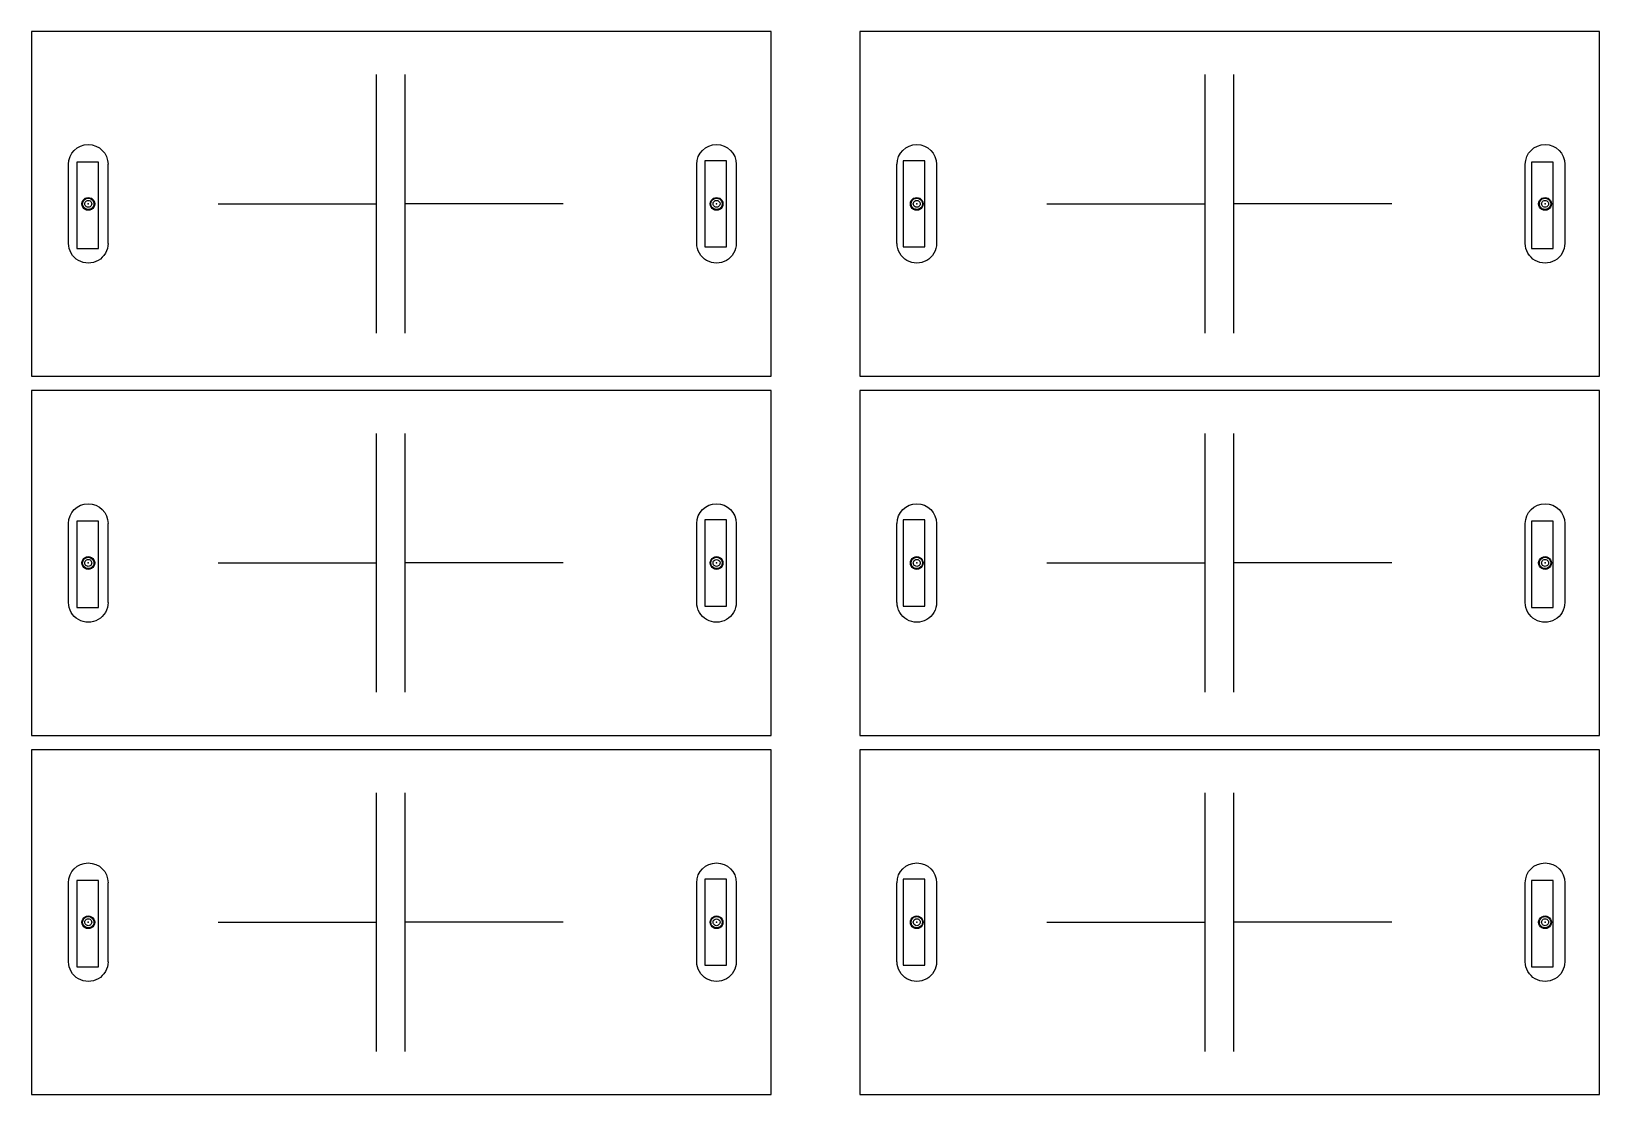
# Model space of a CAD drawing. Header units: millimetres. Extents: x 24815 to 37444, y -10619 to 6020.
# Drawn here: x 34966.7 to 35075.8, y 227.2 to 301.2 of the extents above; entities that cross this region are included whole.
import ezdxf

# ---------------------------------------------------------------- set-up
doc = ezdxf.new("R2010")
doc.units = ezdxf.units.MM

# ---------------------------------------------------------------- blocks, each defined once
blk = doc.blocks.new('A$C3CC6408C')
at = {"color": 2}
for p, q in [((-166.64, -92.25), (-172.64, -92.25)), ((-172.64, -92.25), (-172.64, -116.24)), ((-121.19, -92.25), (-166.64, -92.25)), ((-121.19, -116.24), (-121.19, -92.25)), ((-109.01, -92.25), (-115.01, -92.25)), ((-115.01, -92.25), (-115.01, -116.24)), ((-63.56, -92.25), (-109.01, -92.25)), ((-63.56, -116.24), (-63.56, -92.25)), ((-148.65, -95.25), (-148.65, -113.24)), ((-146.65, -95.25), (-146.65, -113.24)), ((-91.01, -95.25), (-91.01, -113.24)), ((-89.01, -95.25), (-89.01, -113.24)), ((-167.98, -101.35), (-169.48, -101.35)), ((-169.48, -101.35), (-169.48, -107.35)), ((-167.98, -107.35), (-167.98, -101.35)), ((-124.29, -101.25), (-125.79, -101.25)), ((-125.79, -101.25), (-125.79, -107.25)), ((-124.29, -107.25), (-124.29, -101.25)), ((-110.49, -101.25), (-111.99, -101.25)), ((-111.99, -101.25), (-111.99, -107.25)), ((-110.49, -107.25), (-110.49, -101.25)), ((-66.79, -101.35), (-68.29, -101.35)), ((-68.29, -101.35), (-68.29, -107.35)), ((-66.79, -107.35), (-66.79, -101.35)), ((-170.06, -107), (-170.06, -101.5)), ((-170.06, -101.5), (-170.06, -101.5)), ((-170.06, -107), (-170.06, -101.5)), ((-170.06, -101.5), (-170.06, -101.5)), ((-167.31, -101.5), (-167.31, -107)), ((-167.31, -101.5), (-167.31, -107)), ((-126.36, -107), (-126.36, -101.5)), ((-126.36, -101.5), (-126.36, -101.5)), ((-126.36, -107), (-126.36, -101.5)), ((-126.36, -101.5), (-126.36, -101.5)), ((-123.61, -101.5), (-123.61, -107)), ((-123.61, -101.5), (-123.61, -107)), ((-112.43, -107), (-112.43, -101.5)), ((-112.43, -101.5), (-112.43, -101.5)), ((-112.43, -107), (-112.43, -101.5)), ((-112.43, -101.5), (-112.43, -101.5)), ((-109.68, -101.5), (-109.68, -107)), ((-109.68, -101.5), (-109.68, -107)), ((-68.73, -107), (-68.73, -101.5)), ((-68.73, -101.5), (-68.73, -101.5)), ((-68.73, -107), (-68.73, -101.5)), ((-68.73, -101.5), (-68.73, -101.5)), ((-65.98, -101.5), (-65.98, -107)), ((-65.98, -101.5), (-65.98, -107)), ((-159.64, -104.25), (-148.65, -104.25)), ((-135.65, -104.25), (-146.65, -104.25)), ((-102.01, -104.25), (-91.01, -104.25)), ((-78.01, -104.25), (-89.01, -104.25)), ((-169.48, -107.35), (-168.98, -107.35)), ((-168.98, -107.35), (-167.98, -107.35)), ((-125.79, -107.25), (-125.29, -107.25)), ((-125.29, -107.25), (-124.29, -107.25)), ((-111.99, -107.25), (-111.49, -107.25)), ((-111.49, -107.25), (-110.49, -107.25)), ((-68.29, -107.35), (-67.79, -107.35)), ((-67.79, -107.35), (-66.79, -107.35)), ((-172.64, -116.24), (-121.19, -116.24)), ((-115.01, -116.24), (-63.56, -116.24)), ((-166.64, -117.24), (-172.64, -117.24)), ((-172.64, -117.24), (-172.64, -141.24)), ((-121.19, -117.24), (-166.64, -117.24)), ((-121.19, -141.24), (-121.19, -117.24)), ((-109.01, -117.24), (-115.01, -117.24)), ((-115.01, -117.24), (-115.01, -141.24)), ((-63.56, -117.24), (-109.01, -117.24)), ((-63.56, -141.24), (-63.56, -117.24)), ((-148.65, -120.24), (-148.65, -138.24)), ((-146.65, -120.24), (-146.65, -138.24)), ((-91.01, -120.24), (-91.01, -138.24)), ((-89.01, -120.24), (-89.01, -138.24)), ((-170.06, -131.99), (-170.06, -126.49)), ((-170.06, -126.49), (-170.06, -126.49)), ((-170.06, -131.99), (-170.06, -126.49)), ((-170.06, -126.49), (-170.06, -126.49)), ((-167.98, -126.34), (-169.48, -126.34)), ((-169.48, -126.34), (-169.48, -132.34)), ((-167.98, -132.34), (-167.98, -126.34)), ((-167.31, -126.49), (-167.31, -131.99)), ((-167.31, -126.49), (-167.31, -131.99)), ((-126.36, -131.99), (-126.36, -126.49)), ((-126.36, -126.49), (-126.36, -126.49)), ((-126.36, -131.99), (-126.36, -126.49)), ((-126.36, -126.49), (-126.36, -126.49)), ((-124.29, -126.24), (-125.79, -126.24)), ((-125.79, -126.24), (-125.79, -132.24)), ((-124.29, -132.24), (-124.29, -126.24)), ((-123.61, -126.49), (-123.61, -131.99)), ((-123.61, -126.49), (-123.61, -131.99)), ((-112.43, -131.99), (-112.43, -126.49)), ((-112.43, -126.49), (-112.43, -126.49)), ((-112.43, -131.99), (-112.43, -126.49)), ((-112.43, -126.49), (-112.43, -126.49)), ((-110.49, -126.24), (-111.99, -126.24)), ((-111.99, -126.24), (-111.99, -132.24)), ((-110.49, -132.24), (-110.49, -126.24)), ((-109.68, -126.49), (-109.68, -131.99)), ((-109.68, -126.49), (-109.68, -131.99)), ((-68.73, -131.99), (-68.73, -126.49)), ((-68.73, -126.49), (-68.73, -126.49)), ((-68.73, -131.99), (-68.73, -126.49)), ((-68.73, -126.49), (-68.73, -126.49)), ((-66.79, -126.34), (-68.29, -126.34)), ((-68.29, -126.34), (-68.29, -132.34)), ((-66.79, -132.34), (-66.79, -126.34)), ((-65.98, -126.49), (-65.98, -131.99)), ((-65.98, -126.49), (-65.98, -131.99)), ((-159.64, -129.24), (-148.65, -129.24)), ((-135.65, -129.24), (-146.65, -129.24)), ((-102.01, -129.24), (-91.01, -129.24)), ((-78.01, -129.24), (-89.01, -129.24)), ((-169.48, -132.34), (-168.98, -132.34)), ((-168.98, -132.34), (-167.98, -132.34)), ((-125.79, -132.24), (-125.29, -132.24)), ((-125.29, -132.24), (-124.29, -132.24)), ((-111.99, -132.24), (-111.49, -132.24)), ((-111.49, -132.24), (-110.49, -132.24)), ((-68.29, -132.34), (-67.79, -132.34)), ((-67.79, -132.34), (-66.79, -132.34)), ((-172.64, -141.24), (-121.19, -141.24)), ((-115.01, -141.24), (-63.56, -141.24)), ((-166.64, -142.24), (-172.64, -142.24)), ((-172.64, -142.24), (-172.64, -166.24)), ((-121.19, -142.24), (-166.64, -142.24)), ((-121.19, -166.24), (-121.19, -142.24)), ((-109.01, -142.24), (-115.01, -142.24)), ((-115.01, -142.24), (-115.01, -166.24)), ((-63.56, -142.24), (-109.01, -142.24)), ((-63.56, -166.24), (-63.56, -142.24)), ((-148.65, -145.24), (-148.65, -163.24)), ((-146.65, -145.24), (-146.65, -163.24)), ((-91.01, -145.24), (-91.01, -163.24)), ((-89.01, -145.24), (-89.01, -163.24)), ((-170.06, -156.99), (-170.06, -151.49)), ((-170.06, -151.49), (-170.06, -151.49)), ((-170.06, -156.99), (-170.06, -151.49)), ((-170.06, -151.49), (-170.06, -151.49)), ((-167.98, -151.34), (-169.48, -151.34)), ((-169.48, -151.34), (-169.48, -157.34)), ((-167.98, -157.34), (-167.98, -151.34)), ((-167.31, -151.49), (-167.31, -156.99)), ((-167.31, -151.49), (-167.31, -156.99)), ((-126.36, -156.99), (-126.36, -151.49)), ((-126.36, -151.49), (-126.36, -151.49)), ((-126.36, -156.99), (-126.36, -151.49)), ((-126.36, -151.49), (-126.36, -151.49)), ((-124.29, -151.24), (-125.79, -151.24)), ((-125.79, -151.24), (-125.79, -157.24)), ((-124.29, -157.24), (-124.29, -151.24)), ((-123.61, -151.49), (-123.61, -156.99)), ((-123.61, -151.49), (-123.61, -156.99)), ((-112.43, -156.99), (-112.43, -151.49)), ((-112.43, -151.49), (-112.43, -151.49)), ((-112.43, -156.99), (-112.43, -151.49)), ((-112.43, -151.49), (-112.43, -151.49)), ((-110.49, -151.24), (-111.99, -151.24)), ((-111.99, -151.24), (-111.99, -157.24)), ((-110.49, -157.24), (-110.49, -151.24)), ((-109.68, -151.49), (-109.68, -156.99)), ((-109.68, -151.49), (-109.68, -156.99)), ((-68.73, -156.99), (-68.73, -151.49)), ((-68.73, -151.49), (-68.73, -151.49)), ((-68.73, -156.99), (-68.73, -151.49)), ((-68.73, -151.49), (-68.73, -151.49)), ((-66.79, -151.34), (-68.29, -151.34)), ((-68.29, -151.34), (-68.29, -157.34)), ((-66.79, -157.34), (-66.79, -151.34)), ((-65.98, -151.49), (-65.98, -156.99)), ((-65.98, -151.49), (-65.98, -156.99)), ((-159.64, -154.24), (-148.65, -154.24)), ((-135.65, -154.24), (-146.65, -154.24)), ((-102.01, -154.24), (-91.01, -154.24)), ((-78.01, -154.24), (-89.01, -154.24)), ((-169.48, -157.34), (-168.98, -157.34)), ((-168.98, -157.34), (-167.98, -157.34)), ((-125.79, -157.24), (-125.29, -157.24)), ((-125.29, -157.24), (-124.29, -157.24)), ((-111.99, -157.24), (-111.49, -157.24)), ((-111.49, -157.24), (-110.49, -157.24)), ((-68.29, -157.34), (-67.79, -157.34)), ((-67.79, -157.34), (-66.79, -157.34)), ((-172.64, -166.24), (-121.19, -166.24)), ((-115.01, -166.24), (-63.56, -166.24))]:
    blk.add_line(p, q, dxfattribs=at)
at = {"color": 2, "extrusion": (0, 0, -1)}
for centre, major_axis, start_param, end_param in [((-168.68, -101.5), (0.972, 0.972), 3.926991, 7.068583), ((-168.68, -101.5), (0.972, 0.972), 3.926991, 7.068583), ((-124.98, -101.5), (0.972, 0.972), 3.926991, 7.068583), ((-124.98, -101.5), (0.972, 0.972), 3.926991, 7.068583), ((-111.05, -101.5), (0.972, 0.972), 3.926991, 7.068583), ((-111.05, -101.5), (0.972, 0.972), 3.926991, 7.068583), ((-67.35, -101.5), (0.972, 0.972), 3.926991, 7.068583), ((-67.35, -101.5), (0.972, 0.972), 3.926991, 7.068583), ((-168.68, -104.25), (-0.314, 0.314), 5.497787, 8.63938), ((-168.68, -104.25), (-0.314, 0.314), 5.497787, 8.63938), ((-168.68, -104.25), (-0.314, 0.314), 2.356194, 5.497787), ((-168.68, -104.25), (-0.314, 0.314), 2.356194, 5.497787), ((-168.68, -104.25), (0.278, 0.278), 3.926991, 7.068583), ((-168.68, -104.25), (0.278, 0.278), 3.926991, 7.068583), ((-168.68, -104.25), (0.278, 0.278), 3.926991, 7.068583), ((-168.68, -104.25), (0.278, 0.278), 3.926991, 7.068583), ((-168.68, -104.25), (0.278, 0.278), 3.926991, 7.068583), ((-168.68, -104.25), (0.278, 0.278), 3.926991, 7.068583), ((-168.68, -104.25), (0.278, 0.278), 3.926991, 7.068583), ((-168.68, -104.25), (0.278, 0.278), 3.926991, 7.068583), ((-168.68, -104.25), (0.278, 0.278), 3.926991, 7.068583), ((-168.68, -104.25), (0.278, 0.278), 3.926991, 7.068583), ((-168.68, -104.25), (0.278, 0.278), 3.926991, 7.068583), ((-168.68, -104.25), (0.278, 0.278), 0.785398, 3.926991), ((-168.68, -104.25), (0.278, 0.278), 0.785398, 3.926991), ((-168.68, -104.25), (0.278, 0.278), 0.785398, 3.926991), ((-168.68, -104.25), (0.278, 0.278), 0.785398, 3.926991), ((-168.68, -104.25), (0.278, 0.278), 0.785398, 3.926991), ((-168.68, -104.25), (0.278, 0.278), 0.785398, 3.926991), ((-168.68, -104.25), (0.278, 0.278), 0.785398, 3.926991), ((-168.68, -104.25), (0.278, 0.278), 0.785398, 3.926991), ((-168.68, -104.25), (0.278, 0.278), 0.785398, 3.926991), ((-168.68, -104.25), (0.278, 0.278), 0.785398, 3.926991), ((-168.68, -104.25), (0.278, 0.278), 0.785398, 3.926991), ((-168.68, -104.25), (-0.171, 0.171), 5.497787, 8.63938), ((-168.68, -104.25), (-0.171, 0.171), 5.497787, 8.63938), ((-168.68, -104.25), (0.171, 0.171), 0.785398, 3.926991), ((-168.68, -104.25), (0.171, 0.171), 0.785398, 3.926991), ((-124.98, -104.25), (-0.314, 0.314), 5.497787, 8.63938), ((-124.98, -104.25), (-0.314, 0.314), 5.497787, 8.63938), ((-124.98, -104.25), (-0.314, 0.314), 2.356194, 5.497787), ((-124.98, -104.25), (-0.314, 0.314), 2.356194, 5.497787), ((-124.98, -104.25), (-0.278, 0.278), 5.497787, 8.63938), ((-124.98, -104.25), (-0.278, 0.278), 5.497787, 8.63938), ((-124.98, -104.25), (-0.278, 0.278), 5.497787, 8.63938), ((-124.98, -104.25), (-0.278, 0.278), 5.497787, 8.63938), ((-124.98, -104.25), (-0.278, 0.278), 5.497787, 8.63938), ((-124.98, -104.25), (-0.278, 0.278), 5.497787, 8.63938), ((-124.98, -104.25), (-0.278, 0.278), 5.497787, 8.63938), ((-124.98, -104.25), (-0.278, 0.278), 5.497787, 8.63938), ((-124.98, -104.25), (-0.278, 0.278), 5.497787, 8.63938), ((-124.98, -104.25), (-0.278, 0.278), 5.497787, 8.63938), ((-124.98, -104.25), (-0.278, 0.278), 5.497787, 8.63938), ((-124.98, -104.25), (0.278, 0.278), 0.785398, 3.926991), ((-124.98, -104.25), (0.278, 0.278), 0.785398, 3.926991), ((-124.98, -104.25), (0.278, 0.278), 0.785398, 3.926991), ((-124.98, -104.25), (0.278, 0.278), 0.785398, 3.926991), ((-124.98, -104.25), (0.278, 0.278), 0.785398, 3.926991), ((-124.98, -104.25), (0.278, 0.278), 0.785398, 3.926991), ((-124.98, -104.25), (0.278, 0.278), 0.785398, 3.926991), ((-124.98, -104.25), (0.278, 0.278), 0.785398, 3.926991), ((-124.98, -104.25), (0.278, 0.278), 0.785398, 3.926991), ((-124.98, -104.25), (0.278, 0.278), 0.785398, 3.926991), ((-124.98, -104.25), (0.278, 0.278), 0.785398, 3.926991), ((-124.98, -104.25), (0.171, 0.171), 3.926991, 7.068583), ((-124.98, -104.25), (0.171, 0.171), 3.926991, 7.068583), ((-124.98, -104.25), (0.171, 0.171), 0.785398, 3.926991), ((-124.98, -104.25), (0.171, 0.171), 0.785398, 3.926991), ((-111.05, -104.25), (-0.314, 0.314), 5.497787, 8.63938), ((-111.05, -104.25), (-0.314, 0.314), 5.497787, 8.63938), ((-111.05, -104.25), (-0.314, 0.314), 2.356194, 5.497787), ((-111.05, -104.25), (-0.314, 0.314), 2.356194, 5.497787), ((-111.05, -104.25), (-0.278, 0.278), 5.497787, 8.63938), ((-111.05, -104.25), (-0.278, 0.278), 5.497787, 8.63938), ((-111.05, -104.25), (-0.278, 0.278), 5.497787, 8.63938), ((-111.05, -104.25), (-0.278, 0.278), 5.497787, 8.63938), ((-111.05, -104.25), (-0.278, 0.278), 5.497787, 8.63938), ((-111.05, -104.25), (-0.278, 0.278), 5.497787, 8.63938), ((-111.05, -104.25), (-0.278, 0.278), 5.497787, 8.63938), ((-111.05, -104.25), (-0.278, 0.278), 5.497787, 8.63938), ((-111.05, -104.25), (-0.278, 0.278), 5.497787, 8.63938), ((-111.05, -104.25), (-0.278, 0.278), 5.497787, 8.63938), ((-111.05, -104.25), (-0.278, 0.278), 5.497787, 8.63938), ((-111.05, -104.25), (0.278, 0.278), 0.785398, 3.926991), ((-111.05, -104.25), (0.278, 0.278), 0.785398, 3.926991), ((-111.05, -104.25), (0.278, 0.278), 0.785398, 3.926991), ((-111.05, -104.25), (0.278, 0.278), 0.785398, 3.926991), ((-111.05, -104.25), (0.278, 0.278), 0.785398, 3.926991), ((-111.05, -104.25), (0.278, 0.278), 0.785398, 3.926991), ((-111.05, -104.25), (0.278, 0.278), 0.785398, 3.926991), ((-111.05, -104.25), (0.278, 0.278), 0.785398, 3.926991), ((-111.05, -104.25), (0.278, 0.278), 0.785398, 3.926991), ((-111.05, -104.25), (0.278, 0.278), 0.785398, 3.926991), ((-111.05, -104.25), (0.278, 0.278), 0.785398, 3.926991), ((-111.05, -104.25), (-0.171, 0.171), 5.497787, 8.63938), ((-111.05, -104.25), (-0.171, 0.171), 5.497787, 8.63938), ((-111.05, -104.25), (0.171, 0.171), 0.785398, 3.926991), ((-111.05, -104.25), (0.171, 0.171), 0.785398, 3.926991), ((-67.35, -104.25), (-0.314, 0.314), 5.497787, 8.63938), ((-67.35, -104.25), (-0.314, 0.314), 5.497787, 8.63938), ((-67.35, -104.25), (-0.314, 0.314), 2.356194, 5.497787), ((-67.35, -104.25), (-0.314, 0.314), 2.356194, 5.497787), ((-67.35, -104.25), (-0.278, 0.278), 5.497787, 8.63938), ((-67.35, -104.25), (-0.278, 0.278), 5.497787, 8.63938), ((-67.35, -104.25), (-0.278, 0.278), 5.497787, 8.63938), ((-67.35, -104.25), (-0.278, 0.278), 5.497787, 8.63938), ((-67.35, -104.25), (-0.278, 0.278), 5.497787, 8.63938), ((-67.35, -104.25), (-0.278, 0.278), 5.497787, 8.63938), ((-67.35, -104.25), (-0.278, 0.278), 5.497787, 8.63938), ((-67.35, -104.25), (-0.278, 0.278), 5.497787, 8.63938), ((-67.35, -104.25), (-0.278, 0.278), 5.497787, 8.63938), ((-67.35, -104.25), (-0.278, 0.278), 5.497787, 8.63938), ((-67.35, -104.25), (-0.278, 0.278), 5.497787, 8.63938), ((-67.35, -104.25), (0.278, 0.278), 0.785398, 3.926991), ((-67.35, -104.25), (0.278, 0.278), 0.785398, 3.926991), ((-67.35, -104.25), (0.278, 0.278), 0.785398, 3.926991), ((-67.35, -104.25), (0.278, 0.278), 0.785398, 3.926991), ((-67.35, -104.25), (0.278, 0.278), 0.785398, 3.926991), ((-67.35, -104.25), (0.278, 0.278), 0.785398, 3.926991), ((-67.35, -104.25), (0.278, 0.278), 0.785398, 3.926991), ((-67.35, -104.25), (0.278, 0.278), 0.785398, 3.926991), ((-67.35, -104.25), (0.278, 0.278), 0.785398, 3.926991), ((-67.35, -104.25), (0.278, 0.278), 0.785398, 3.926991), ((-67.35, -104.25), (0.278, 0.278), 0.785398, 3.926991), ((-67.35, -104.25), (-0.171, 0.171), 5.497787, 8.63938), ((-67.35, -104.25), (-0.171, 0.171), 5.497787, 8.63938), ((-67.35, -104.25), (0.171, 0.171), 0.785398, 3.926991), ((-67.35, -104.25), (0.171, 0.171), 0.785398, 3.926991), ((-168.68, -107), (-0.972, 0.972), 2.356194, 5.497787), ((-168.68, -107), (-0.972, 0.972), 2.356194, 5.497787), ((-124.98, -107), (-0.972, 0.972), 2.356194, 5.497787), ((-124.98, -107), (-0.972, 0.972), 2.356194, 5.497787), ((-111.05, -107), (-0.972, 0.972), 2.356194, 5.497787), ((-111.05, -107), (-0.972, 0.972), 2.356194, 5.497787), ((-67.35, -107), (-0.972, 0.972), 2.356194, 5.497787), ((-67.35, -107), (-0.972, 0.972), 2.356194, 5.497787), ((-168.68, -126.49), (0.972, 0.972), 3.926991, 7.068583), ((-168.68, -126.49), (0.972, 0.972), 3.926991, 7.068583), ((-124.98, -126.49), (0.972, 0.972), 3.926991, 7.068583), ((-124.98, -126.49), (0.972, 0.972), 3.926991, 7.068583), ((-111.05, -126.49), (0.972, 0.972), 3.926991, 7.068583), ((-111.05, -126.49), (0.972, 0.972), 3.926991, 7.068583), ((-67.35, -126.49), (0.972, 0.972), 3.926991, 7.068583), ((-67.35, -126.49), (0.972, 0.972), 3.926991, 7.068583), ((-168.68, -129.24), (-0.314, 0.314), 5.497787, 8.63938), ((-168.68, -129.24), (-0.314, 0.314), 5.497787, 8.63938), ((-168.68, -129.24), (-0.314, 0.314), 2.356194, 5.497787), ((-168.68, -129.24), (-0.314, 0.314), 2.356194, 5.497787), ((-168.68, -129.24), (0.278, 0.278), 3.926991, 7.068583), ((-168.68, -129.24), (0.278, 0.278), 3.926991, 7.068583), ((-168.68, -129.24), (0.278, 0.278), 3.926991, 7.068583), ((-168.68, -129.24), (0.278, 0.278), 3.926991, 7.068583), ((-168.68, -129.24), (0.278, 0.278), 3.926991, 7.068583), ((-168.68, -129.24), (0.278, 0.278), 3.926991, 7.068583), ((-168.68, -129.24), (0.278, 0.278), 3.926991, 7.068583), ((-168.68, -129.24), (0.278, 0.278), 3.926991, 7.068583), ((-168.68, -129.24), (0.278, 0.278), 3.926991, 7.068583), ((-168.68, -129.24), (0.278, 0.278), 3.926991, 7.068583), ((-168.68, -129.24), (0.278, 0.278), 3.926991, 7.068583), ((-168.68, -129.24), (-0.278, 0.278), 2.356194, 5.497787), ((-168.68, -129.24), (-0.278, 0.278), 2.356194, 5.497787), ((-168.68, -129.24), (-0.278, 0.278), 2.356194, 5.497787), ((-168.68, -129.24), (-0.278, 0.278), 2.356194, 5.497787), ((-168.68, -129.24), (-0.278, 0.278), 2.356194, 5.497787), ((-168.68, -129.24), (-0.278, 0.278), 2.356194, 5.497787), ((-168.68, -129.24), (-0.278, 0.278), 2.356194, 5.497787), ((-168.68, -129.24), (-0.278, 0.278), 2.356194, 5.497787), ((-168.68, -129.24), (-0.278, 0.278), 2.356194, 5.497787), ((-168.68, -129.24), (-0.278, 0.278), 2.356194, 5.497787), ((-168.68, -129.24), (-0.278, 0.278), 2.356194, 5.497787), ((-168.68, -129.24), (-0.171, 0.171), 5.497787, 8.63938), ((-168.68, -129.24), (-0.171, 0.171), 5.497787, 8.63938), ((-168.68, -129.24), (0.171, 0.171), 0.785398, 3.926991), ((-168.68, -129.24), (0.171, 0.171), 0.785398, 3.926991), ((-124.98, -129.24), (-0.314, 0.314), 5.497787, 8.63938), ((-124.98, -129.24), (-0.314, 0.314), 5.497787, 8.63938), ((-124.98, -129.24), (-0.314, 0.314), 2.356194, 5.497787), ((-124.98, -129.24), (-0.314, 0.314), 2.356194, 5.497787), ((-124.98, -129.24), (-0.278, 0.278), 5.497787, 8.63938), ((-124.98, -129.24), (-0.278, 0.278), 5.497787, 8.63938), ((-124.98, -129.24), (-0.278, 0.278), 5.497787, 8.63938), ((-124.98, -129.24), (-0.278, 0.278), 5.497787, 8.63938), ((-124.98, -129.24), (-0.278, 0.278), 5.497787, 8.63938), ((-124.98, -129.24), (-0.278, 0.278), 5.497787, 8.63938), ((-124.98, -129.24), (-0.278, 0.278), 5.497787, 8.63938), ((-124.98, -129.24), (-0.278, 0.278), 5.497787, 8.63938), ((-124.98, -129.24), (-0.278, 0.278), 5.497787, 8.63938), ((-124.98, -129.24), (-0.278, 0.278), 5.497787, 8.63938), ((-124.98, -129.24), (-0.278, 0.278), 5.497787, 8.63938), ((-124.98, -129.24), (0.278, 0.278), 0.785398, 3.926991), ((-124.98, -129.24), (0.278, 0.278), 0.785398, 3.926991), ((-124.98, -129.24), (0.278, 0.278), 0.785398, 3.926991), ((-124.98, -129.24), (0.278, 0.278), 0.785398, 3.926991), ((-124.98, -129.24), (0.278, 0.278), 0.785398, 3.926991), ((-124.98, -129.24), (0.278, 0.278), 0.785398, 3.926991), ((-124.98, -129.24), (0.278, 0.278), 0.785398, 3.926991), ((-124.98, -129.24), (0.278, 0.278), 0.785398, 3.926991), ((-124.98, -129.24), (0.278, 0.278), 0.785398, 3.926991), ((-124.98, -129.24), (0.278, 0.278), 0.785398, 3.926991), ((-124.98, -129.24), (0.278, 0.278), 0.785398, 3.926991), ((-124.98, -129.24), (0.171, 0.171), 3.926991, 7.068583), ((-124.98, -129.24), (0.171, 0.171), 3.926991, 7.068583), ((-124.98, -129.24), (0.171, 0.171), 0.785398, 3.926991), ((-124.98, -129.24), (0.171, 0.171), 0.785398, 3.926991), ((-111.05, -129.24), (-0.314, 0.314), 5.497787, 8.63938), ((-111.05, -129.24), (-0.314, 0.314), 5.497787, 8.63938), ((-111.05, -129.24), (-0.314, 0.314), 2.356194, 5.497787), ((-111.05, -129.24), (-0.314, 0.314), 2.356194, 5.497787), ((-111.05, -129.24), (-0.278, 0.278), 5.497787, 8.63938), ((-111.05, -129.24), (-0.278, 0.278), 5.497787, 8.63938), ((-111.05, -129.24), (-0.278, 0.278), 5.497787, 8.63938), ((-111.05, -129.24), (-0.278, 0.278), 5.497787, 8.63938), ((-111.05, -129.24), (-0.278, 0.278), 5.497787, 8.63938), ((-111.05, -129.24), (-0.278, 0.278), 5.497787, 8.63938), ((-111.05, -129.24), (-0.278, 0.278), 5.497787, 8.63938), ((-111.05, -129.24), (-0.278, 0.278), 5.497787, 8.63938), ((-111.05, -129.24), (-0.278, 0.278), 5.497787, 8.63938), ((-111.05, -129.24), (-0.278, 0.278), 5.497787, 8.63938), ((-111.05, -129.24), (-0.278, 0.278), 5.497787, 8.63938), ((-111.05, -129.24), (0.278, 0.278), 0.785398, 3.926991), ((-111.05, -129.24), (0.278, 0.278), 0.785398, 3.926991), ((-111.05, -129.24), (0.278, 0.278), 0.785398, 3.926991), ((-111.05, -129.24), (0.278, 0.278), 0.785398, 3.926991), ((-111.05, -129.24), (0.278, 0.278), 0.785398, 3.926991), ((-111.05, -129.24), (0.278, 0.278), 0.785398, 3.926991), ((-111.05, -129.24), (0.278, 0.278), 0.785398, 3.926991), ((-111.05, -129.24), (0.278, 0.278), 0.785398, 3.926991), ((-111.05, -129.24), (0.278, 0.278), 0.785398, 3.926991), ((-111.05, -129.24), (0.278, 0.278), 0.785398, 3.926991), ((-111.05, -129.24), (0.278, 0.278), 0.785398, 3.926991), ((-111.05, -129.24), (-0.171, 0.171), 5.497787, 8.63938), ((-111.05, -129.24), (-0.171, 0.171), 5.497787, 8.63938), ((-111.05, -129.24), (0.171, 0.171), 0.785398, 3.926991), ((-111.05, -129.24), (0.171, 0.171), 0.785398, 3.926991), ((-67.35, -129.24), (-0.314, 0.314), 5.497787, 8.63938), ((-67.35, -129.24), (-0.314, 0.314), 5.497787, 8.63938), ((-67.35, -129.24), (-0.314, 0.314), 2.356194, 5.497787), ((-67.35, -129.24), (-0.314, 0.314), 2.356194, 5.497787), ((-67.35, -129.24), (-0.278, 0.278), 5.497787, 8.63938), ((-67.35, -129.24), (-0.278, 0.278), 5.497787, 8.63938), ((-67.35, -129.24), (-0.278, 0.278), 5.497787, 8.63938), ((-67.35, -129.24), (-0.278, 0.278), 5.497787, 8.63938), ((-67.35, -129.24), (-0.278, 0.278), 5.497787, 8.63938), ((-67.35, -129.24), (-0.278, 0.278), 5.497787, 8.63938), ((-67.35, -129.24), (-0.278, 0.278), 5.497787, 8.63938), ((-67.35, -129.24), (-0.278, 0.278), 5.497787, 8.63938), ((-67.35, -129.24), (-0.278, 0.278), 5.497787, 8.63938), ((-67.35, -129.24), (-0.278, 0.278), 5.497787, 8.63938), ((-67.35, -129.24), (-0.278, 0.278), 5.497787, 8.63938), ((-67.35, -129.24), (-0.278, 0.278), 2.356194, 5.497787), ((-67.35, -129.24), (-0.278, 0.278), 2.356194, 5.497787), ((-67.35, -129.24), (-0.278, 0.278), 2.356194, 5.497787), ((-67.35, -129.24), (-0.278, 0.278), 2.356194, 5.497787), ((-67.35, -129.24), (-0.278, 0.278), 2.356194, 5.497787), ((-67.35, -129.24), (-0.278, 0.278), 2.356194, 5.497787), ((-67.35, -129.24), (-0.278, 0.278), 2.356194, 5.497787), ((-67.35, -129.24), (-0.278, 0.278), 2.356194, 5.497787), ((-67.35, -129.24), (-0.278, 0.278), 2.356194, 5.497787), ((-67.35, -129.24), (-0.278, 0.278), 2.356194, 5.497787), ((-67.35, -129.24), (-0.278, 0.278), 2.356194, 5.497787), ((-67.35, -129.24), (-0.171, 0.171), 5.497787, 8.63938), ((-67.35, -129.24), (-0.171, 0.171), 5.497787, 8.63938), ((-67.35, -129.24), (0.171, 0.171), 0.785398, 3.926991), ((-67.35, -129.24), (0.171, 0.171), 0.785398, 3.926991), ((-168.68, -131.99), (-0.972, 0.972), 2.356194, 5.497787), ((-168.68, -131.99), (-0.972, 0.972), 2.356194, 5.497787), ((-124.98, -131.99), (-0.972, 0.972), 2.356194, 5.497787), ((-124.98, -131.99), (-0.972, 0.972), 2.356194, 5.497787), ((-111.05, -131.99), (-0.972, 0.972), 2.356194, 5.497787), ((-111.05, -131.99), (-0.972, 0.972), 2.356194, 5.497787), ((-67.35, -131.99), (-0.972, 0.972), 2.356194, 5.497787), ((-67.35, -131.99), (-0.972, 0.972), 2.356194, 5.497787), ((-168.68, -151.49), (0.972, 0.972), 3.926991, 7.068583), ((-168.68, -151.49), (0.972, 0.972), 3.926991, 7.068583), ((-124.98, -151.49), (0.972, 0.972), 3.926991, 7.068583), ((-124.98, -151.49), (0.972, 0.972), 3.926991, 7.068583), ((-111.05, -151.49), (0.972, 0.972), 3.926991, 7.068583), ((-111.05, -151.49), (0.972, 0.972), 3.926991, 7.068583), ((-67.35, -151.49), (0.972, 0.972), 3.926991, 7.068583), ((-67.35, -151.49), (0.972, 0.972), 3.926991, 7.068583), ((-168.68, -154.24), (-0.314, 0.314), 5.497787, 8.63938), ((-168.68, -154.24), (-0.314, 0.314), 5.497787, 8.63938), ((-124.98, -154.24), (-0.314, 0.314), 5.497787, 8.63938), ((-124.98, -154.24), (-0.314, 0.314), 5.497787, 8.63938), ((-111.05, -154.24), (-0.314, 0.314), 5.497787, 8.63938), ((-111.05, -154.24), (-0.314, 0.314), 5.497787, 8.63938), ((-67.35, -154.24), (-0.314, 0.314), 5.497787, 8.63938), ((-67.35, -154.24), (-0.314, 0.314), 5.497787, 8.63938), ((-168.68, -154.24), (-0.314, 0.314), 2.356194, 5.497787), ((-168.68, -154.24), (-0.314, 0.314), 2.356194, 5.497787), ((-168.68, -154.24), (0.278, 0.278), 3.926991, 7.068583), ((-168.68, -154.24), (0.278, 0.278), 3.926991, 7.068583), ((-168.68, -154.24), (0.278, 0.278), 3.926991, 7.068583), ((-168.68, -154.24), (0.278, 0.278), 3.926991, 7.068583), ((-168.68, -154.24), (0.278, 0.278), 3.926991, 7.068583), ((-168.68, -154.24), (0.278, 0.278), 3.926991, 7.068583), ((-168.68, -154.24), (0.278, 0.278), 3.926991, 7.068583), ((-168.68, -154.24), (0.278, 0.278), 3.926991, 7.068583), ((-168.68, -154.24), (0.278, 0.278), 3.926991, 7.068583), ((-168.68, -154.24), (0.278, 0.278), 3.926991, 7.068583), ((-168.68, -154.24), (0.278, 0.278), 3.926991, 7.068583), ((-168.68, -154.24), (-0.278, 0.278), 2.356194, 5.497787), ((-168.68, -154.24), (-0.278, 0.278), 2.356194, 5.497787), ((-168.68, -154.24), (-0.278, 0.278), 2.356194, 5.497787), ((-168.68, -154.24), (-0.278, 0.278), 2.356194, 5.497787), ((-168.68, -154.24), (-0.278, 0.278), 2.356194, 5.497787), ((-168.68, -154.24), (-0.278, 0.278), 2.356194, 5.497787), ((-168.68, -154.24), (-0.278, 0.278), 2.356194, 5.497787), ((-168.68, -154.24), (-0.278, 0.278), 2.356194, 5.497787), ((-168.68, -154.24), (-0.278, 0.278), 2.356194, 5.497787), ((-168.68, -154.24), (-0.278, 0.278), 2.356194, 5.497787), ((-168.68, -154.24), (-0.278, 0.278), 2.356194, 5.497787), ((-168.68, -154.24), (-0.171, 0.171), 5.497787, 8.63938), ((-168.68, -154.24), (-0.171, 0.171), 5.497787, 8.63938), ((-168.68, -154.24), (0.171, 0.171), 0.785398, 3.926991), ((-168.68, -154.24), (0.171, 0.171), 0.785398, 3.926991), ((-124.98, -154.24), (-0.314, 0.314), 2.356194, 5.497787), ((-124.98, -154.24), (-0.314, 0.314), 2.356194, 5.497787), ((-124.98, -154.24), (-0.278, 0.278), 5.497787, 8.63938), ((-124.98, -154.24), (-0.278, 0.278), 5.497787, 8.63938), ((-124.98, -154.24), (-0.278, 0.278), 5.497787, 8.63938), ((-124.98, -154.24), (-0.278, 0.278), 5.497787, 8.63938), ((-124.98, -154.24), (-0.278, 0.278), 5.497787, 8.63938), ((-124.98, -154.24), (-0.278, 0.278), 5.497787, 8.63938), ((-124.98, -154.24), (-0.278, 0.278), 5.497787, 8.63938), ((-124.98, -154.24), (-0.278, 0.278), 5.497787, 8.63938), ((-124.98, -154.24), (-0.278, 0.278), 5.497787, 8.63938), ((-124.98, -154.24), (-0.278, 0.278), 5.497787, 8.63938), ((-124.98, -154.24), (-0.278, 0.278), 5.497787, 8.63938), ((-124.98, -154.24), (0.278, 0.278), 0.785398, 3.926991), ((-124.98, -154.24), (0.278, 0.278), 0.785398, 3.926991), ((-124.98, -154.24), (0.278, 0.278), 0.785398, 3.926991), ((-124.98, -154.24), (0.278, 0.278), 0.785398, 3.926991), ((-124.98, -154.24), (0.278, 0.278), 0.785398, 3.926991), ((-124.98, -154.24), (0.278, 0.278), 0.785398, 3.926991), ((-124.98, -154.24), (0.278, 0.278), 0.785398, 3.926991), ((-124.98, -154.24), (0.278, 0.278), 0.785398, 3.926991), ((-124.98, -154.24), (0.278, 0.278), 0.785398, 3.926991), ((-124.98, -154.24), (0.278, 0.278), 0.785398, 3.926991), ((-124.98, -154.24), (0.278, 0.278), 0.785398, 3.926991), ((-124.98, -154.24), (0.171, 0.171), 3.926991, 7.068583), ((-124.98, -154.24), (0.171, 0.171), 3.926991, 7.068583), ((-124.98, -154.24), (0.171, 0.171), 0.785398, 3.926991), ((-124.98, -154.24), (0.171, 0.171), 0.785398, 3.926991), ((-111.05, -154.24), (-0.314, 0.314), 2.356194, 5.497787), ((-111.05, -154.24), (-0.314, 0.314), 2.356194, 5.497787), ((-111.05, -154.24), (-0.278, 0.278), 5.497787, 8.63938), ((-111.05, -154.24), (-0.278, 0.278), 5.497787, 8.63938), ((-111.05, -154.24), (-0.278, 0.278), 5.497787, 8.63938), ((-111.05, -154.24), (-0.278, 0.278), 5.497787, 8.63938), ((-111.05, -154.24), (-0.278, 0.278), 5.497787, 8.63938), ((-111.05, -154.24), (-0.278, 0.278), 5.497787, 8.63938), ((-111.05, -154.24), (-0.278, 0.278), 5.497787, 8.63938), ((-111.05, -154.24), (-0.278, 0.278), 5.497787, 8.63938), ((-111.05, -154.24), (-0.278, 0.278), 5.497787, 8.63938), ((-111.05, -154.24), (-0.278, 0.278), 5.497787, 8.63938), ((-111.05, -154.24), (-0.278, 0.278), 5.497787, 8.63938), ((-111.05, -154.24), (0.278, 0.278), 0.785398, 3.926991), ((-111.05, -154.24), (0.278, 0.278), 0.785398, 3.926991), ((-111.05, -154.24), (0.278, 0.278), 0.785398, 3.926991), ((-111.05, -154.24), (0.278, 0.278), 0.785398, 3.926991), ((-111.05, -154.24), (0.278, 0.278), 0.785398, 3.926991), ((-111.05, -154.24), (0.278, 0.278), 0.785398, 3.926991), ((-111.05, -154.24), (0.278, 0.278), 0.785398, 3.926991), ((-111.05, -154.24), (0.278, 0.278), 0.785398, 3.926991), ((-111.05, -154.24), (0.278, 0.278), 0.785398, 3.926991), ((-111.05, -154.24), (0.278, 0.278), 0.785398, 3.926991), ((-111.05, -154.24), (0.278, 0.278), 0.785398, 3.926991), ((-111.05, -154.24), (-0.171, 0.171), 5.497787, 8.63938), ((-111.05, -154.24), (-0.171, 0.171), 5.497787, 8.63938), ((-111.05, -154.24), (0.171, 0.171), 0.785398, 3.926991), ((-111.05, -154.24), (0.171, 0.171), 0.785398, 3.926991), ((-67.35, -154.24), (-0.314, 0.314), 2.356194, 5.497787), ((-67.35, -154.24), (-0.314, 0.314), 2.356194, 5.497787), ((-67.35, -154.24), (-0.278, 0.278), 5.497787, 8.63938), ((-67.35, -154.24), (-0.278, 0.278), 5.497787, 8.63938), ((-67.35, -154.24), (-0.278, 0.278), 5.497787, 8.63938), ((-67.35, -154.24), (-0.278, 0.278), 5.497787, 8.63938), ((-67.35, -154.24), (-0.278, 0.278), 5.497787, 8.63938), ((-67.35, -154.24), (-0.278, 0.278), 5.497787, 8.63938), ((-67.35, -154.24), (-0.278, 0.278), 5.497787, 8.63938), ((-67.35, -154.24), (-0.278, 0.278), 5.497787, 8.63938), ((-67.35, -154.24), (-0.278, 0.278), 5.497787, 8.63938), ((-67.35, -154.24), (-0.278, 0.278), 5.497787, 8.63938), ((-67.35, -154.24), (-0.278, 0.278), 5.497787, 8.63938), ((-67.35, -154.24), (-0.278, 0.278), 2.356194, 5.497787), ((-67.35, -154.24), (-0.278, 0.278), 2.356194, 5.497787), ((-67.35, -154.24), (-0.278, 0.278), 2.356194, 5.497787), ((-67.35, -154.24), (-0.278, 0.278), 2.356194, 5.497787), ((-67.35, -154.24), (-0.278, 0.278), 2.356194, 5.497787), ((-67.35, -154.24), (-0.278, 0.278), 2.356194, 5.497787), ((-67.35, -154.24), (-0.278, 0.278), 2.356194, 5.497787), ((-67.35, -154.24), (-0.278, 0.278), 2.356194, 5.497787), ((-67.35, -154.24), (-0.278, 0.278), 2.356194, 5.497787), ((-67.35, -154.24), (-0.278, 0.278), 2.356194, 5.497787), ((-67.35, -154.24), (-0.278, 0.278), 2.356194, 5.497787), ((-67.35, -154.24), (-0.171, 0.171), 5.497787, 8.63938), ((-67.35, -154.24), (-0.171, 0.171), 5.497787, 8.63938), ((-67.35, -154.24), (0.171, 0.171), 0.785398, 3.926991), ((-67.35, -154.24), (0.171, 0.171), 0.785398, 3.926991), ((-168.68, -156.99), (-0.972, 0.972), 2.356194, 5.497787), ((-168.68, -156.99), (-0.972, 0.972), 2.356194, 5.497787), ((-124.98, -156.99), (-0.972, 0.972), 2.356194, 5.497787), ((-124.98, -156.99), (-0.972, 0.972), 2.356194, 5.497787), ((-111.05, -156.99), (-0.972, 0.972), 2.356194, 5.497787), ((-111.05, -156.99), (-0.972, 0.972), 2.356194, 5.497787), ((-67.35, -156.99), (-0.972, 0.972), 2.356194, 5.497787), ((-67.35, -156.99), (-0.972, 0.972), 2.356194, 5.497787)]:
    blk.add_ellipse(centre, major_axis=major_axis, ratio=1, start_param=start_param, end_param=end_param, dxfattribs=at)
at = {"color": 2}
for p in [(-168.68, -104.25), (-124.98, -104.25), (-111.05, -104.25), (-67.35, -104.25), (-168.68, -129.24), (-124.98, -129.24), (-111.05, -129.24), (-67.35, -129.24), (-168.68, -154.24), (-124.98, -154.24), (-111.05, -154.24), (-67.35, -154.24)]:
    blk.add_point(p, dxfattribs=at)
blk = doc.blocks.new('A$C2A0E6E33')
blk.add_blockref('A$C3CC6408C', (311.47, -35.1))
blk = doc.blocks.new('A$C5DC13BC3')
blk.add_blockref('A$C2A0E6E33', (-347, -418.5))

msp = doc.modelspace()

# ---------------------------------------------------------------- block references
msp.add_blockref('A$C5DC13BC3', (35174.91675, 847.01411))

doc.saveas('drawing.dxf')
